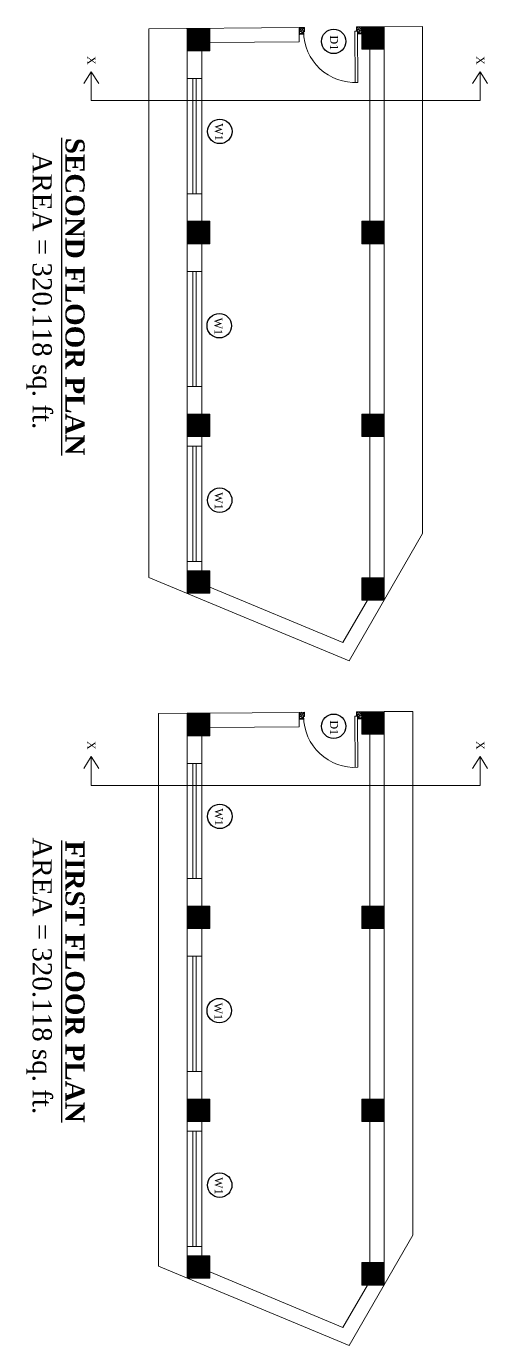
# Model space of a CAD drawing. Header units: inches. Extents: x 20273 to 41102, y -4696 to -1121.
# Drawn here: x 33729 to 34017, y -3321 to -2497 of the extents above; entities that cross this region are included whole.
import ezdxf

# ---------------------------------------------------------------- set-up
doc = ezdxf.new("R2010")
doc.units = ezdxf.units.IN
doc.header["$LTSCALE"] = 5
doc.header["$MEASUREMENT"] = 0
doc.layers.add('A-WALL', color=7, linetype='Continuous', lineweight=9)
doc.layers.add('DOOR', color=62, linetype='Continuous', lineweight=0)
doc.layers.add('TEXT', color=6, linetype='Continuous')
doc.layers.add('WALL', color=7, linetype='Continuous')
doc.styles.add('ordinary', font='times.ttf')
pattern_1 = [(315, (37617.17005, 23194.70298), (0.08838834765, 0.08838834765), [])]
pattern_2 = [(315, (37617.17005, 23622.51357), (0.08838834765, 0.08838834765), [])]

# ---------------------------------------------------------------- blocks, each defined once
blk = doc.blocks.new('A$C27B36B59')
at = {"layer": 'DOOR'}
for p, q in [((0, 4), (0, 0)), ((2.5, 4), (0, 4)), ((0, 0), (3, 0)), ((2.5, 2.5), (2.5, 4)), ((3, 2.5), (2.5, 2.5)), ((3, 0), (3, 2.5))]:
    blk.add_line(p, q, dxfattribs=at)
for centre, radius, start, end in [((-1.4, -0.54), 4.75, 22.14107, 72.83803), ((1.34, 2.09), 1.64, 45.13802, 144.89476), ((2.21, 0.3), 2.49, 83.31492, 152.65798), ((0.13, 0.37), 2.05, 349.48753, 93.68048), ((1.96, -0.47), 2.01, 58.74475, 166.49498), ((-0.06, 0.32), 1.13, 343.54197, 86.94698), ((2.08, -0.4), 1.17, 38.28162, 160.15192)]:
    blk.add_arc(centre, radius, start, end, dxfattribs=at)
blk = doc.blocks.new('D2')
at = {"layer": 'DOOR'}
for p, q in [((74473.95, 24047.59), (74473.95, 24018.09)), ((74473.95, 24047.59), (74475.45, 24047.59)), ((74475.45, 24047.59), (74475.45, 24018.13))]:
    blk.add_line(p, q, dxfattribs=at)
blk.add_arc((74473.95, 24047.59), 29.5, 180, 272.9146, dxfattribs=at)
at = {"layer": 'DOOR', "xscale": -1, "rotation": 180}
blk.add_blockref('A$C27B36B59', (74441.95, 24050.09), dxfattribs=at)
at = {"layer": 'DOOR', "rotation": 180}
blk.add_blockref('A$C27B36B59', (74477.95, 24050.09), dxfattribs=at)

msp = doc.modelspace()

# ---------------------------------------------------------------- hatches: boundary and pattern name
at = {"layer": 'A-WALL', "ltscale": 5}
h = msp.add_hatch(dxfattribs=at)
h.set_pattern_fill('ANSI31', color=256, angle=270)
h.set_pattern_definition(pattern_2)
h.paths.add_polyline_path([(33829.57, -2497.88), (33829.57, -2511.88), (33843.57, -2511.88), (33843.57, -2497.88)])
h = msp.add_hatch(dxfattribs=at)
h.set_pattern_fill('ANSI31', color=256, angle=270)
h.set_pattern_definition(pattern_2)
h.paths.add_polyline_path([(33938.56, -2510.95), (33952.56, -2510.95), (33952.56, -2496.95), (33938.56, -2496.95)])
h = msp.add_hatch(dxfattribs=at)
h.set_pattern_fill('ANSI31', color=256, angle=270)
h.set_pattern_definition(pattern_2)
h.paths.add_polyline_path([(33829.57, -2618.38), (33829.57, -2632.38), (33843.57, -2632.38), (33843.57, -2618.38)])
h = msp.add_hatch(dxfattribs=at)
h.set_pattern_fill('ANSI31', color=256, angle=270)
h.set_pattern_definition(pattern_2)
h.paths.add_polyline_path([(33938.56, -2632.38), (33952.56, -2632.38), (33952.56, -2618.38), (33938.56, -2618.38)])
h = msp.add_hatch(dxfattribs=at)
h.set_pattern_fill('ANSI31', color=256, angle=270)
h.set_pattern_definition(pattern_2)
h.paths.add_polyline_path([(33829.57, -2738.88), (33829.57, -2752.88), (33843.57, -2752.88), (33843.57, -2738.88)])
h = msp.add_hatch(dxfattribs=at)
h.set_pattern_fill('ANSI31', color=256, angle=270)
h.set_pattern_definition(pattern_2)
h.paths.add_polyline_path([(33938.56, -2738.88), (33938.56, -2752.88), (33952.56, -2752.88), (33952.56, -2738.88)])
h = msp.add_hatch(dxfattribs=at)
h.set_pattern_fill('ANSI31', color=256, angle=270)
h.set_pattern_definition(pattern_2)
h.paths.add_polyline_path([(33843.57, -2850.74), (33843.57, -2836.74), (33829.57, -2836.74), (33829.57, -2850.74)])
h = msp.add_hatch(dxfattribs=at)
h.set_pattern_fill('ANSI31', color=256, angle=270)
h.set_pattern_definition(pattern_2)
h.paths.add_polyline_path([(33952.56, -2855), (33952.56, -2841), (33938.56, -2841), (33938.56, -2855)])
h = msp.add_hatch(dxfattribs=at)
h.set_pattern_fill('ANSI31', color=256, angle=270)
h.set_pattern_definition(pattern_1)
h.paths.add_polyline_path([(33938.56, -2938.76), (33952.56, -2938.76), (33952.56, -2924.76), (33938.56, -2924.76)])
h = msp.add_hatch(dxfattribs=at)
h.set_pattern_fill('ANSI31', color=256, angle=270)
h.set_pattern_definition(pattern_1)
h.paths.add_polyline_path([(33829.57, -2925.69), (33829.57, -2939.69), (33843.57, -2939.69), (33843.57, -2925.69)])
h = msp.add_hatch(dxfattribs=at)
h.set_pattern_fill('ANSI31', color=256, angle=270)
h.set_pattern_definition(pattern_1)
h.paths.add_polyline_path([(33829.57, -3046.19), (33829.57, -3060.19), (33843.57, -3060.19), (33843.57, -3046.19)])
h = msp.add_hatch(dxfattribs=at)
h.set_pattern_fill('ANSI31', color=256, angle=270)
h.set_pattern_definition(pattern_1)
h.paths.add_polyline_path([(33938.56, -3060.19), (33952.56, -3060.19), (33952.56, -3046.19), (33938.56, -3046.19)])
h = msp.add_hatch(dxfattribs=at)
h.set_pattern_fill('ANSI31', color=256, angle=270)
h.set_pattern_definition(pattern_1)
h.paths.add_polyline_path([(33829.57, -3166.69), (33829.57, -3180.69), (33843.57, -3180.69), (33843.57, -3166.69)])
h = msp.add_hatch(dxfattribs=at)
h.set_pattern_fill('ANSI31', color=256, angle=270)
h.set_pattern_definition(pattern_1)
h.paths.add_polyline_path([(33938.56, -3166.69), (33938.56, -3180.69), (33952.56, -3180.69), (33952.56, -3166.69)])
h = msp.add_hatch(dxfattribs=at)
h.set_pattern_fill('ANSI31', color=256, angle=270)
h.set_pattern_definition(pattern_1)
h.paths.add_polyline_path([(33843.57, -3278.55), (33843.57, -3264.55), (33829.57, -3264.55), (33829.57, -3278.55)])
h = msp.add_hatch(dxfattribs=at)
h.set_pattern_fill('ANSI31', color=256, angle=270)
h.set_pattern_definition(pattern_1)
h.paths.add_polyline_path([(33952.56, -3282.81), (33952.56, -3268.81), (33938.56, -3268.81), (33938.56, -3282.81)])

# ---------------------------------------------------------------- linework, layer by layer
for p, q in [((33976.56, -2496.63), (33952.56, -2496.83)), ((33976.56, -2813.47), (33976.56, -2496.63)), ((33899.56, -2497.28), (33805.57, -2498.08)), ((33805.57, -2498.08), (33805.57, -2840.76)), ((33829.57, -2497.88), (33829.57, -2850.74)), ((33899.56, -2506.28), (33899.56, -2497.28)), ((33952.56, -2496.83), (33938.56, -2496.95)), ((33952.56, -2855), (33952.56, -2496.83)), ((33838.57, -2618.38), (33838.57, -2511.88)), ((33899.56, -2506.28), (33843.57, -2506.76)), ((33943.56, -2618.38), (33943.56, -2510.95)), ((33769.57, -2524.93), (33764.89, -2532.36)), ((33769.57, -2542.93), (33769.57, -2524.93)), ((33769.57, -2524.93), (33774.25, -2532.36)), ((33838.57, -2529.13), (33829.57, -2529.13)), ((33833.07, -2529.13), (33833.07, -2601.13)), ((33835.07, -2529.13), (33835.07, -2601.13)), ((34012.56, -2524.93), (34007.88, -2532.36)), ((34012.56, -2542.93), (34012.56, -2524.93)), ((34012.56, -2524.93), (34017.24, -2532.36)), ((33769.57, -2542.93), (34012.56, -2542.93)), ((33838.57, -2601.13), (33829.57, -2601.13)), ((33838.57, -2738.88), (33838.57, -2632.38)), ((33943.56, -2738.88), (33943.56, -2632.38)), ((33838.57, -2649.63), (33829.57, -2649.63)), ((33833.07, -2649.63), (33833.07, -2721.63)), ((33835.07, -2649.63), (33835.07, -2721.63)), ((33838.57, -2721.63), (33829.57, -2721.63)), ((33838.57, -2758.81), (33829.57, -2758.81)), ((33833.07, -2758.81), (33833.07, -2830.81)), ((33835.07, -2758.81), (33835.07, -2830.81)), ((33838.57, -2836.74), (33838.57, -2752.88)), ((33943.56, -2841), (33943.56, -2752.88)), ((33930.7, -2892.81), (33976.56, -2813.47)), ((33838.57, -2830.81), (33829.57, -2830.81)), ((33805.57, -2840.76), (33930.7, -2892.81)), ((33843.57, -2846.82), (33926.87, -2881.47)), ((33926.87, -2881.47), (33942.16, -2855)), ((33899.56, -2925.09), (33811.57, -2925.84)), ((33899.56, -2934.09), (33899.56, -2925.09)), ((33952.56, -2924.64), (33938.56, -2924.76)), ((33970.56, -2924.49), (33952.56, -2924.64)), ((33952.56, -3282.81), (33952.56, -2924.64)), ((33970.56, -3251.66), (33970.56, -2924.49)), ((33811.57, -2925.84), (33811.57, -3271.06)), ((33829.57, -2925.69), (33829.57, -3278.55)), ((33838.57, -3046.19), (33838.57, -2939.69)), ((33899.56, -2934.09), (33843.57, -2934.57)), ((33943.56, -3046.19), (33943.56, -2938.76)), ((33769.57, -2952.74), (33764.89, -2960.17)), ((33769.57, -2970.74), (33769.57, -2952.74)), ((33769.57, -2952.74), (33774.25, -2960.17)), ((33838.57, -2956.94), (33829.57, -2956.94)), ((33833.07, -2956.94), (33833.07, -3028.94)), ((33835.07, -2956.94), (33835.07, -3028.94)), ((34012.56, -2952.74), (34007.88, -2960.17)), ((34012.56, -2970.74), (34012.56, -2952.74)), ((34012.56, -2952.74), (34017.24, -2960.17)), ((33769.57, -2970.74), (34012.56, -2970.74)), ((33838.57, -3028.94), (33829.57, -3028.94)), ((33838.57, -3166.69), (33838.57, -3060.19)), ((33943.56, -3166.69), (33943.56, -3060.19)), ((33838.57, -3077.44), (33829.57, -3077.44)), ((33833.07, -3077.44), (33833.07, -3149.44)), ((33835.07, -3077.44), (33835.07, -3149.44)), ((33838.57, -3149.44), (33829.57, -3149.44)), ((33838.57, -3186.62), (33829.57, -3186.62)), ((33833.07, -3186.62), (33833.07, -3258.62)), ((33835.07, -3186.62), (33835.07, -3258.62)), ((33838.57, -3264.55), (33838.57, -3180.69)), ((33943.56, -3268.81), (33943.56, -3180.69)), ((33930.7, -3320.62), (33970.56, -3251.66)), ((33838.57, -3258.62), (33829.57, -3258.62)), ((33811.57, -3271.06), (33930.7, -3320.62)), ((33843.57, -3274.63), (33926.87, -3309.28)), ((33926.87, -3309.28), (33942.16, -3282.81))]:
    msp.add_line(p, q, dxfattribs=at)
for points in [[(33843.57, -2497.88), (33843.57, -2511.88), (33829.57, -2511.88), (33829.57, -2497.88)], [(33952.56, -2496.95), (33952.56, -2510.95), (33938.56, -2510.95), (33938.56, -2496.95)], [(33843.57, -2618.38), (33843.57, -2632.38), (33829.57, -2632.38), (33829.57, -2618.38)], [(33952.56, -2618.38), (33952.56, -2632.38), (33938.56, -2632.38), (33938.56, -2618.38)], [(33843.57, -2738.88), (33843.57, -2752.88), (33829.57, -2752.88), (33829.57, -2738.88)], [(33952.56, -2738.88), (33952.56, -2752.88), (33938.56, -2752.88), (33938.56, -2738.88)], [(33843.57, -2836.74), (33843.57, -2850.74), (33829.57, -2850.74), (33829.57, -2836.74)], [(33952.56, -2841), (33952.56, -2855), (33938.56, -2855), (33938.56, -2841)], [(33952.56, -2924.76), (33952.56, -2938.76), (33938.56, -2938.76), (33938.56, -2924.76)], [(33843.57, -2925.69), (33843.57, -2939.69), (33829.57, -2939.69), (33829.57, -2925.69)], [(33843.57, -3046.19), (33843.57, -3060.19), (33829.57, -3060.19), (33829.57, -3046.19)], [(33952.56, -3046.19), (33952.56, -3060.19), (33938.56, -3060.19), (33938.56, -3046.19)], [(33843.57, -3166.69), (33843.57, -3180.69), (33829.57, -3180.69), (33829.57, -3166.69)], [(33952.56, -3166.69), (33952.56, -3180.69), (33938.56, -3180.69), (33938.56, -3166.69)], [(33843.57, -3264.55), (33843.57, -3278.55), (33829.57, -3278.55), (33829.57, -3264.55)], [(33952.56, -3268.81), (33952.56, -3282.81), (33938.56, -3282.81), (33938.56, -3268.81)]]:
    msp.add_lwpolyline(points, close=True, dxfattribs=at)
at = {"layer": 'TEXT'}
for centre in [(33921.03, -2505.98), (33849.9, -2562.24), (33849.55, -2683.58), (33849.83, -2792.59), (33921.03, -2933.79), (33849.9, -2990.05), (33849.55, -3111.39), (33849.83, -3220.4)]:
    msp.add_circle(centre, 7.64, dxfattribs=at)

# ---------------------------------------------------------------- block references
at = {"layer": 'WALL', "color": 2, "linetype": 'ByBlock', "xscale": 1.083333333326322, "yscale": 1.083333333326322, "zscale": 1.083333333326322}
for p, rotation in [((-46522.1, -29234.32), 0.4857626914850212), ((-46522.1, -29662.13), 0.4857626914850466)]:
    msp.add_blockref('D2', p, dxfattribs=dict(at, rotation=rotation))

# ---------------------------------------------------------------- texts
at = {"layer": 'TEXT', "style": 'ordinary'}
for s, rotation, p in [('D1', 270, (33918.8, -2502.28)), ('X', 270, (33767.15, -2515.14)), ('X', 270, (34010.14, -2515.14)), ('W1', 270.00039, (33846.84, -2557.2)), ('W1', 270.00039, (33846.48, -2678.55)), ('W1', 270.00039, (33846.77, -2787.55)), ('D1', 270, (33918.8, -2930.09)), ('X', 270, (33767.15, -2942.95)), ('X', 270, (34010.14, -2942.95)), ('W1', 270.00039, (33846.84, -2985.01)), ('W1', 270.00039, (33846.48, -3106.36)), ('W1', 270.00039, (33846.77, -3215.36))]:
    msp.add_text(s, height=5, rotation=rotation, dxfattribs=at).set_placement(p)
at = {"layer": 'TEXT', "char_height": 12, "width": 219.8151, "attachment_point": 8, "rotation": 269.99961, "style": 'ordinary'}
for s, insert in [('{\\fTimes New Roman|b1|i0|c0|p18;\\LSECOND FLOOR PLAN}', (33753.28, -2665.44)), ('AREA = 320.118 sq. ft.', (33729.04, -2661.85)), ('AREA = 320.118 sq. ft.', (33729.04, -3089.66)), ('{\\fTimes New Roman|b1|i0|c0|p18;\\LFIRST FLOOR PLAN}', (33753.28, -3093.25))]:
    msp.add_mtext(s, dxfattribs=dict(at, insert=insert))

doc.saveas('drawing.dxf')
